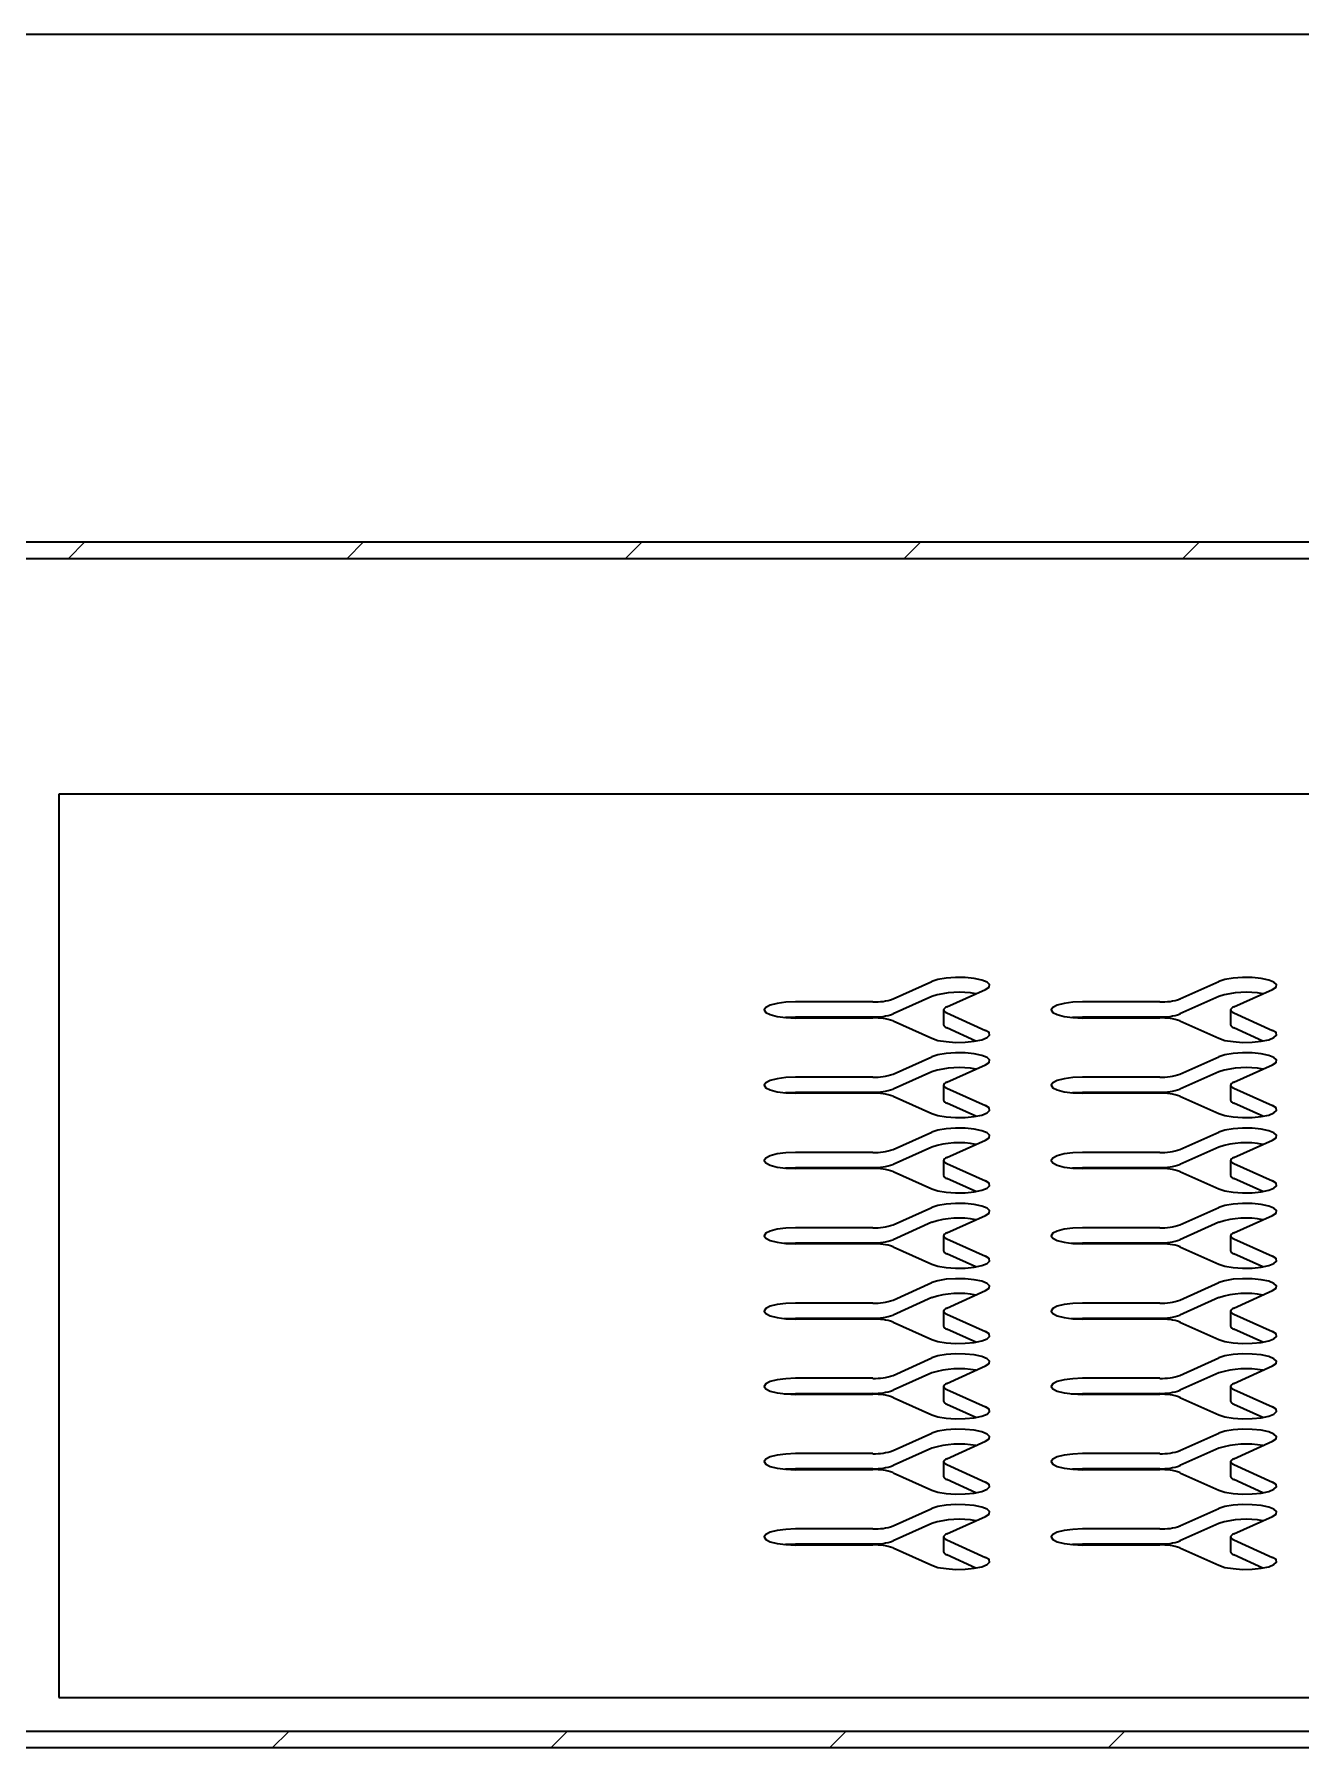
# Model space of a CAD drawing. Header units: millimetres. Extents: x 7903 to 12943, y 1512 to 5076.
# Drawn here: x 10994.9 to 11158.2, y 2355.9 to 2576.7 of the extents above; entities that cross this region are included whole.
import ezdxf

# ---------------------------------------------------------------- set-up
doc = ezdxf.new("R2010")
doc.units = ezdxf.units.MM

# ---------------------------------------------------------------- blocks, each defined once
blk = doc.blocks.new('剖面视图 C-C')
at = {"color": 7, "linetype": 'Continuous', "lineweight": 35}
for p, q in [((-670.08, 193.72), (129.92, 193.72)), ((-695.08, 128.27), (154.92, 128.27)), ((-693.08, 126.15), (152.92, 126.15)), ((54.92, 95.76), (-595.08, 95.76)), ((-595.08, 95.76), (-595.08, -20.71)), ((-595.08, 95.76), (-595.08, -20.71)), ((54.92, 95.76), (-595.08, 95.76)), ((-487.53, 69.36), (-482.53, 71.6)), ((-450.53, 69.36), (-445.53, 71.6)), ((-490.12, 68.98), (-500.12, 68.98)), ((-482.53, 69.67), (-487.53, 67.43)), ((-480.6, 68.33), (-475.6, 70.57)), ((-453.12, 68.98), (-463.12, 68.98)), ((-445.53, 69.67), (-450.53, 67.43)), ((-443.6, 68.33), (-438.6, 70.57)), ((-500.12, 67.04), (-490.12, 67.04)), ((-490.12, 66.9), (-500.12, 66.9)), ((-487.53, 66.52), (-482.53, 64.28)), ((-481, 67.94), (-481, 66.01)), ((-480.6, 67.55), (-475.6, 65.31)), ((-463.12, 67.04), (-453.12, 67.04)), ((-453.12, 66.9), (-463.12, 66.9)), ((-450.53, 66.52), (-445.53, 64.28)), ((-444, 67.94), (-444, 66.01)), ((-443.6, 67.55), (-438.6, 65.31)), ((-476.83, 63.93), (-480.6, 65.62)), ((-439.83, 63.93), (-443.6, 65.62)), ((-487.53, 59.66), (-482.53, 61.9)), ((-450.53, 59.66), (-445.53, 61.9)), ((-482.53, 59.97), (-487.53, 57.73)), ((-480.6, 58.62), (-475.6, 60.86)), ((-445.53, 59.97), (-450.53, 57.73)), ((-443.6, 58.62), (-438.6, 60.86)), ((-490.12, 59.27), (-500.12, 59.27)), ((-481, 58.23), (-481, 56.3)), ((-480.6, 57.85), (-475.6, 55.6)), ((-453.12, 59.27), (-463.12, 59.27)), ((-444, 58.23), (-444, 56.3)), ((-443.6, 57.85), (-438.6, 55.6)), ((-500.12, 57.34), (-490.12, 57.34)), ((-490.12, 57.2), (-500.12, 57.2)), ((-487.53, 56.81), (-482.53, 54.57)), ((-476.83, 54.23), (-480.6, 55.91)), ((-463.12, 57.34), (-453.12, 57.34)), ((-453.12, 57.2), (-463.12, 57.2)), ((-450.53, 56.81), (-445.53, 54.57)), ((-439.83, 54.23), (-443.6, 55.91)), ((-487.53, 49.95), (-482.53, 52.19)), ((-480.6, 48.92), (-475.6, 51.16)), ((-450.53, 49.95), (-445.53, 52.19)), ((-443.6, 48.92), (-438.6, 51.16)), ((-490.12, 49.56), (-500.12, 49.56)), ((-482.53, 50.26), (-487.53, 48.02)), ((-453.12, 49.56), (-463.12, 49.56)), ((-445.53, 50.26), (-450.53, 48.02)), ((-500.12, 47.63), (-490.12, 47.63)), ((-490.12, 47.49), (-500.12, 47.49)), ((-487.53, 47.11), (-482.53, 44.86)), ((-481, 48.53), (-481, 46.6)), ((-480.6, 48.14), (-475.6, 45.9)), ((-463.12, 47.63), (-453.12, 47.63)), ((-453.12, 47.49), (-463.12, 47.49)), ((-450.53, 47.11), (-445.53, 44.86)), ((-444, 48.53), (-444, 46.6)), ((-443.6, 48.14), (-438.6, 45.9)), ((-476.83, 44.52), (-480.6, 46.21)), ((-439.83, 44.52), (-443.6, 46.21)), ((-487.53, 40.25), (-482.53, 42.49)), ((-450.53, 40.25), (-445.53, 42.49)), ((-490.12, 39.86), (-500.12, 39.86)), ((-482.53, 40.56), (-487.53, 38.31)), ((-480.6, 39.21), (-475.6, 41.45)), ((-453.12, 39.86), (-463.12, 39.86)), ((-445.53, 40.56), (-450.53, 38.31)), ((-443.6, 39.21), (-438.6, 41.45)), ((-500.12, 37.93), (-490.12, 37.93)), ((-490.12, 37.79), (-500.12, 37.79)), ((-481, 38.82), (-481, 36.89)), ((-480.6, 38.43), (-475.6, 36.19)), ((-463.12, 37.93), (-453.12, 37.93)), ((-453.12, 37.79), (-463.12, 37.79)), ((-444, 38.82), (-444, 36.89)), ((-443.6, 38.43), (-438.6, 36.19)), ((-487.53, 37.4), (-482.53, 35.16)), ((-476.83, 34.82), (-480.6, 36.5)), ((-450.53, 37.4), (-445.53, 35.16)), ((-439.83, 34.82), (-443.6, 36.5)), ((-487.53, 30.54), (-482.53, 32.78)), ((-480.6, 29.51), (-475.6, 31.75)), ((-450.53, 30.54), (-445.53, 32.78)), ((-443.6, 29.51), (-438.6, 31.75)), ((-490.12, 30.15), (-500.12, 30.15)), ((-482.53, 30.85), (-487.53, 28.61)), ((-481, 29.12), (-481, 27.19)), ((-480.6, 28.73), (-475.6, 26.49)), ((-453.12, 30.15), (-463.12, 30.15)), ((-445.53, 30.85), (-450.53, 28.61)), ((-444, 29.12), (-444, 27.19)), ((-443.6, 28.73), (-438.6, 26.49)), ((-500.12, 28.22), (-490.12, 28.22)), ((-490.12, 28.08), (-500.12, 28.08)), ((-487.53, 27.69), (-482.53, 25.45)), ((-476.83, 25.11), (-480.6, 26.8)), ((-463.12, 28.22), (-453.12, 28.22)), ((-453.12, 28.08), (-463.12, 28.08)), ((-450.53, 27.69), (-445.53, 25.45)), ((-439.83, 25.11), (-443.6, 26.8)), ((-487.53, 20.83), (-482.53, 23.08)), ((-450.53, 20.83), (-445.53, 23.08)), ((-490.12, 20.45), (-500.12, 20.45)), ((-482.53, 21.14), (-487.53, 18.9)), ((-480.6, 19.8), (-475.6, 22.04)), ((-453.12, 20.45), (-463.12, 20.45)), ((-445.53, 21.14), (-450.53, 18.9)), ((-443.6, 19.8), (-438.6, 22.04)), ((-500.12, 18.51), (-490.12, 18.51)), ((-490.12, 18.38), (-500.12, 18.38)), ((-487.53, 17.99), (-482.53, 15.75)), ((-481, 19.41), (-481, 17.48)), ((-480.6, 19.02), (-475.6, 16.78)), ((-463.12, 18.51), (-453.12, 18.51)), ((-453.12, 18.38), (-463.12, 18.38)), ((-450.53, 17.99), (-445.53, 15.75)), ((-444, 19.41), (-444, 17.48)), ((-443.6, 19.02), (-438.6, 16.78)), ((-476.83, 15.4), (-480.6, 17.09)), ((-439.83, 15.4), (-443.6, 17.09)), ((-487.53, 11.13), (-482.53, 13.37)), ((-450.53, 11.13), (-445.53, 13.37)), ((-482.53, 11.44), (-487.53, 9.2)), ((-480.6, 10.09), (-475.6, 12.34)), ((-445.53, 11.44), (-450.53, 9.2)), ((-443.6, 10.09), (-438.6, 12.34)), ((-490.12, 10.74), (-500.12, 10.74)), ((-481, 9.71), (-481, 7.77)), ((-480.6, 9.32), (-475.6, 7.08)), ((-453.12, 10.74), (-463.12, 10.74)), ((-444, 9.71), (-444, 7.77)), ((-443.6, 9.32), (-438.6, 7.08)), ((-500.12, 8.81), (-490.12, 8.81)), ((-490.12, 8.67), (-500.12, 8.67)), ((-487.53, 8.28), (-482.53, 6.04)), ((-476.83, 5.7), (-480.6, 7.39)), ((-463.12, 8.81), (-453.12, 8.81)), ((-453.12, 8.67), (-463.12, 8.67)), ((-450.53, 8.28), (-445.53, 6.04)), ((-439.83, 5.7), (-443.6, 7.39)), ((-487.53, 1.42), (-482.53, 3.66)), ((-480.6, 0.39), (-475.6, 2.63)), ((-450.53, 1.42), (-445.53, 3.66)), ((-443.6, 0.39), (-438.6, 2.63)), ((-490.12, 1.04), (-500.12, 1.04)), ((-482.53, 1.73), (-487.53, -0.51)), ((-453.12, 1.04), (-463.12, 1.04)), ((-445.53, 1.73), (-450.53, -0.51)), ((-500.12, -0.9), (-490.12, -0.9)), ((-490.12, -1.04), (-500.12, -1.04)), ((-487.53, -1.42), (-482.53, -3.66)), ((-481, 0), (-481, -1.93)), ((-480.6, -0.39), (-475.6, -2.63)), ((-463.12, -0.9), (-453.12, -0.9)), ((-453.12, -1.04), (-463.12, -1.04)), ((-450.53, -1.42), (-445.53, -3.66)), ((-444, 0), (-444, -1.93)), ((-443.6, -0.39), (-438.6, -2.63)), ((-476.83, -4.01), (-480.6, -2.32)), ((-439.83, -4.01), (-443.6, -2.32)), ((-595.08, -20.71), (54.92, -20.71)), ((-595.08, -20.71), (54.92, -20.71)), ((152.92, -25.1), (-693.08, -25.1)), ((154.92, -27.17), (-695.08, -27.17))]:
    blk.add_line(p, q, dxfattribs=at)
at = {"color": 7, "linetype": 'Continuous', "lineweight": 35, "flags": 128}
for points in [[(-475.6, 70.57), (-475.15, 70.87), (-475.08, 71.2), (-475.41, 71.51), (-476.09, 71.78), (-477.06, 71.98), (-478.23, 72.1), (-479.48, 72.12), (-480.69, 72.03), (-481.74, 71.86), (-482.53, 71.6)], [(-438.6, 70.57), (-438.15, 70.87), (-438.08, 71.2), (-438.41, 71.51), (-439.09, 71.78), (-440.06, 71.98), (-441.23, 72.1), (-442.48, 72.12), (-443.69, 72.03), (-444.74, 71.86), (-445.53, 71.6)], [(-500.12, 68.98), (-501.36, 68.92), (-502.48, 68.78), (-503.36, 68.55), (-503.93, 68.26), (-504.12, 67.94), (-503.93, 67.62), (-503.36, 67.33), (-502.48, 67.1), (-501.36, 66.96), (-500.12, 66.9)], [(-463.12, 68.98), (-464.36, 68.92), (-465.48, 68.78), (-466.36, 68.55), (-466.93, 68.26), (-467.12, 67.94), (-466.93, 67.62), (-466.36, 67.33), (-465.48, 67.1), (-464.36, 66.96), (-463.12, 66.9)], [(-501.56, 66.97), (-501.36, 66.99), (-500.12, 67.04)], [(-480.6, 68.33), (-480.77, 68.24), (-480.9, 68.14), (-480.97, 68.04), (-481, 67.94), (-480.97, 67.84), (-480.9, 67.74), (-480.77, 67.64), (-480.6, 67.55)], [(-464.56, 66.97), (-464.36, 66.99), (-463.12, 67.04)], [(-443.6, 68.33), (-443.77, 68.24), (-443.9, 68.14), (-443.97, 68.04), (-444, 67.94), (-443.97, 67.84), (-443.9, 67.74), (-443.77, 67.64), (-443.6, 67.55)], [(-482.53, 64.28), (-481.74, 64.02), (-480.69, 63.85), (-479.48, 63.76), (-478.23, 63.78), (-477.06, 63.9), (-476.09, 64.1), (-475.41, 64.37), (-475.08, 64.68), (-475.15, 65.01), (-475.6, 65.31)], [(-445.53, 64.28), (-444.74, 64.02), (-443.69, 63.85), (-442.48, 63.76), (-441.23, 63.78), (-440.06, 63.9), (-439.09, 64.1), (-438.41, 64.37), (-438.08, 64.68), (-438.15, 65.01), (-438.6, 65.31)], [(-475.6, 60.86), (-475.15, 61.17), (-475.08, 61.49), (-475.41, 61.8), (-476.09, 62.07), (-477.06, 62.28), (-478.23, 62.39), (-479.48, 62.41), (-480.69, 62.33), (-481.74, 62.15), (-482.53, 61.9)], [(-438.6, 60.86), (-438.15, 61.17), (-438.08, 61.49), (-438.41, 61.8), (-439.09, 62.07), (-440.06, 62.28), (-441.23, 62.39), (-442.48, 62.41), (-443.69, 62.33), (-444.74, 62.15), (-445.53, 61.9)], [(-500.12, 59.27), (-501.36, 59.22), (-502.48, 59.07), (-503.36, 58.84), (-503.93, 58.55), (-504.12, 58.23), (-503.93, 57.91), (-503.36, 57.63), (-502.48, 57.4), (-501.36, 57.25), (-500.12, 57.2)], [(-480.6, 58.62), (-480.77, 58.53), (-480.9, 58.44), (-480.97, 58.34), (-481, 58.23), (-480.97, 58.13), (-480.9, 58.03), (-480.77, 57.94), (-480.6, 57.85)], [(-463.12, 59.27), (-464.36, 59.22), (-465.48, 59.07), (-466.36, 58.84), (-466.93, 58.55), (-467.12, 58.23), (-466.93, 57.91), (-466.36, 57.63), (-465.48, 57.4), (-464.36, 57.25), (-463.12, 57.2)], [(-443.6, 58.62), (-443.77, 58.53), (-443.9, 58.44), (-443.97, 58.34), (-444, 58.23), (-443.97, 58.13), (-443.9, 58.03), (-443.77, 57.94), (-443.6, 57.85)], [(-501.56, 57.27), (-501.36, 57.29), (-500.12, 57.34)], [(-482.53, 54.57), (-481.74, 54.32), (-480.69, 54.14), (-479.48, 54.06), (-478.23, 54.07), (-477.06, 54.19), (-476.09, 54.39), (-475.41, 54.67), (-475.08, 54.98), (-475.15, 55.3), (-475.6, 55.6)], [(-464.56, 57.27), (-464.36, 57.29), (-463.12, 57.34)], [(-445.53, 54.57), (-444.74, 54.32), (-443.69, 54.14), (-442.48, 54.06), (-441.23, 54.07), (-440.06, 54.19), (-439.09, 54.39), (-438.41, 54.67), (-438.08, 54.98), (-438.15, 55.3), (-438.6, 55.6)], [(-475.6, 51.16), (-475.15, 51.46), (-475.08, 51.78), (-475.41, 52.1), (-476.09, 52.37), (-477.06, 52.57), (-478.23, 52.69), (-479.48, 52.71), (-480.69, 52.62), (-481.74, 52.45), (-482.53, 52.19)], [(-438.6, 51.16), (-438.15, 51.46), (-438.08, 51.78), (-438.41, 52.1), (-439.09, 52.37), (-440.06, 52.57), (-441.23, 52.69), (-442.48, 52.71), (-443.69, 52.62), (-444.74, 52.45), (-445.53, 52.19)], [(-500.12, 49.56), (-501.36, 49.51), (-502.48, 49.37), (-503.36, 49.14), (-503.93, 48.85), (-504.12, 48.53), (-503.93, 48.21), (-503.36, 47.92), (-502.48, 47.69), (-501.36, 47.54), (-500.12, 47.49)], [(-480.6, 48.92), (-480.77, 48.83), (-480.9, 48.73), (-480.97, 48.63), (-481, 48.53), (-480.97, 48.43), (-480.9, 48.33), (-480.77, 48.23), (-480.6, 48.14)], [(-463.12, 49.56), (-464.36, 49.51), (-465.48, 49.37), (-466.36, 49.14), (-466.93, 48.85), (-467.12, 48.53), (-466.93, 48.21), (-466.36, 47.92), (-465.48, 47.69), (-464.36, 47.54), (-463.12, 47.49)], [(-443.6, 48.92), (-443.77, 48.83), (-443.9, 48.73), (-443.97, 48.63), (-444, 48.53), (-443.97, 48.43), (-443.9, 48.33), (-443.77, 48.23), (-443.6, 48.14)], [(-501.56, 47.56), (-501.36, 47.58), (-500.12, 47.63)], [(-464.56, 47.56), (-464.36, 47.58), (-463.12, 47.63)], [(-482.53, 44.86), (-481.74, 44.61), (-480.69, 44.44), (-479.48, 44.35), (-478.23, 44.37), (-477.06, 44.48), (-476.09, 44.69), (-475.41, 44.96), (-475.08, 45.27), (-475.15, 45.6), (-475.6, 45.9)], [(-445.53, 44.86), (-444.74, 44.61), (-443.69, 44.44), (-442.48, 44.35), (-441.23, 44.37), (-440.06, 44.48), (-439.09, 44.69), (-438.41, 44.96), (-438.08, 45.27), (-438.15, 45.6), (-438.6, 45.9)], [(-475.6, 41.45), (-475.15, 41.75), (-475.08, 42.08), (-475.41, 42.39), (-476.09, 42.66), (-477.06, 42.87), (-478.23, 42.98), (-479.48, 43), (-480.69, 42.92), (-481.74, 42.74), (-482.53, 42.49)], [(-438.6, 41.45), (-438.15, 41.75), (-438.08, 42.08), (-438.41, 42.39), (-439.09, 42.66), (-440.06, 42.87), (-441.23, 42.98), (-442.48, 43), (-443.69, 42.92), (-444.74, 42.74), (-445.53, 42.49)], [(-500.12, 39.86), (-501.36, 39.81), (-502.48, 39.66), (-503.36, 39.43), (-503.93, 39.14), (-504.12, 38.82), (-503.93, 38.5), (-503.36, 38.21), (-502.48, 37.99), (-501.36, 37.84), (-500.12, 37.79)], [(-463.12, 39.86), (-464.36, 39.81), (-465.48, 39.66), (-466.36, 39.43), (-466.93, 39.14), (-467.12, 38.82), (-466.93, 38.5), (-466.36, 38.21), (-465.48, 37.99), (-464.36, 37.84), (-463.12, 37.79)], [(-501.56, 37.86), (-501.36, 37.88), (-500.12, 37.93)], [(-480.6, 39.21), (-480.77, 39.12), (-480.9, 39.02), (-480.97, 38.92), (-481, 38.82), (-480.97, 38.72), (-480.9, 38.62), (-480.77, 38.53), (-480.6, 38.43)], [(-464.56, 37.86), (-464.36, 37.88), (-463.12, 37.93)], [(-443.6, 39.21), (-443.77, 39.12), (-443.9, 39.02), (-443.97, 38.92), (-444, 38.82), (-443.97, 38.72), (-443.9, 38.62), (-443.77, 38.53), (-443.6, 38.43)], [(-482.53, 35.16), (-481.74, 34.91), (-480.69, 34.73), (-479.48, 34.65), (-478.23, 34.66), (-477.06, 34.78), (-476.09, 34.98), (-475.41, 35.25), (-475.08, 35.57), (-475.15, 35.89), (-475.6, 36.19)], [(-445.53, 35.16), (-444.74, 34.91), (-443.69, 34.73), (-442.48, 34.65), (-441.23, 34.66), (-440.06, 34.78), (-439.09, 34.98), (-438.41, 35.25), (-438.08, 35.57), (-438.15, 35.89), (-438.6, 36.19)], [(-475.6, 31.75), (-475.15, 32.05), (-475.08, 32.37), (-475.41, 32.69), (-476.09, 32.96), (-477.06, 33.16), (-478.23, 33.28), (-479.48, 33.29), (-480.69, 33.21), (-481.74, 33.03), (-482.53, 32.78)], [(-438.6, 31.75), (-438.15, 32.05), (-438.08, 32.37), (-438.41, 32.69), (-439.09, 32.96), (-440.06, 33.16), (-441.23, 33.28), (-442.48, 33.29), (-443.69, 33.21), (-444.74, 33.03), (-445.53, 32.78)], [(-500.12, 30.15), (-501.36, 30.1), (-502.48, 29.95), (-503.36, 29.73), (-503.93, 29.44), (-504.12, 29.12), (-503.93, 28.8), (-503.36, 28.51), (-502.48, 28.28), (-501.36, 28.13), (-500.12, 28.08)], [(-480.6, 29.51), (-480.77, 29.41), (-480.9, 29.32), (-480.97, 29.22), (-481, 29.12), (-480.97, 29.02), (-480.9, 28.92), (-480.77, 28.82), (-480.6, 28.73)], [(-463.12, 30.15), (-464.36, 30.1), (-465.48, 29.95), (-466.36, 29.73), (-466.93, 29.44), (-467.12, 29.12), (-466.93, 28.8), (-466.36, 28.51), (-465.48, 28.28), (-464.36, 28.13), (-463.12, 28.08)], [(-443.6, 29.51), (-443.77, 29.41), (-443.9, 29.32), (-443.97, 29.22), (-444, 29.12), (-443.97, 29.02), (-443.9, 28.92), (-443.77, 28.82), (-443.6, 28.73)], [(-501.56, 28.15), (-501.36, 28.17), (-500.12, 28.22)], [(-464.56, 28.15), (-464.36, 28.17), (-463.12, 28.22)], [(-482.53, 25.45), (-481.74, 25.2), (-480.69, 25.02), (-479.48, 24.94), (-478.23, 24.96), (-477.06, 25.07), (-476.09, 25.28), (-475.41, 25.55), (-475.08, 25.86), (-475.15, 26.19), (-475.6, 26.49)], [(-445.53, 25.45), (-444.74, 25.2), (-443.69, 25.02), (-442.48, 24.94), (-441.23, 24.96), (-440.06, 25.07), (-439.09, 25.28), (-438.41, 25.55), (-438.08, 25.86), (-438.15, 26.19), (-438.6, 26.49)], [(-475.6, 22.04), (-475.15, 22.34), (-475.08, 22.67), (-475.41, 22.98), (-476.09, 23.25), (-477.06, 23.46), (-478.23, 23.57), (-479.48, 23.59), (-480.69, 23.5), (-481.74, 23.33), (-482.53, 23.08)], [(-438.6, 22.04), (-438.15, 22.34), (-438.08, 22.67), (-438.41, 22.98), (-439.09, 23.25), (-440.06, 23.46), (-441.23, 23.57), (-442.48, 23.59), (-443.69, 23.5), (-444.74, 23.33), (-445.53, 23.08)], [(-500.12, 20.45), (-501.36, 20.4), (-502.48, 20.25), (-503.36, 20.02), (-503.93, 19.73), (-504.12, 19.41), (-503.93, 19.09), (-503.36, 18.8), (-502.48, 18.57), (-501.36, 18.43), (-500.12, 18.38)], [(-463.12, 20.45), (-464.36, 20.4), (-465.48, 20.25), (-466.36, 20.02), (-466.93, 19.73), (-467.12, 19.41), (-466.93, 19.09), (-466.36, 18.8), (-465.48, 18.57), (-464.36, 18.43), (-463.12, 18.38)], [(-501.56, 18.45), (-501.36, 18.46), (-500.12, 18.51)], [(-480.6, 19.8), (-480.77, 19.71), (-480.9, 19.61), (-480.97, 19.51), (-481, 19.41), (-480.97, 19.31), (-480.9, 19.21), (-480.77, 19.11), (-480.6, 19.02)], [(-464.56, 18.45), (-464.36, 18.46), (-463.12, 18.51)], [(-443.6, 19.8), (-443.77, 19.71), (-443.9, 19.61), (-443.97, 19.51), (-444, 19.41), (-443.97, 19.31), (-443.9, 19.21), (-443.77, 19.11), (-443.6, 19.02)], [(-482.53, 15.75), (-481.74, 15.49), (-480.69, 15.32), (-479.48, 15.23), (-478.23, 15.25), (-477.06, 15.37), (-476.09, 15.57), (-475.41, 15.84), (-475.08, 16.16), (-475.15, 16.48), (-475.6, 16.78)], [(-445.53, 15.75), (-444.74, 15.49), (-443.69, 15.32), (-442.48, 15.23), (-441.23, 15.25), (-440.06, 15.37), (-439.09, 15.57), (-438.41, 15.84), (-438.08, 16.16), (-438.15, 16.48), (-438.6, 16.78)], [(-475.6, 12.34), (-475.15, 12.64), (-475.08, 12.96), (-475.41, 13.27), (-476.09, 13.55), (-477.06, 13.75), (-478.23, 13.87), (-479.48, 13.88), (-480.69, 13.8), (-481.74, 13.62), (-482.53, 13.37)], [(-438.6, 12.34), (-438.15, 12.64), (-438.08, 12.96), (-438.41, 13.27), (-439.09, 13.55), (-440.06, 13.75), (-441.23, 13.87), (-442.48, 13.88), (-443.69, 13.8), (-444.74, 13.62), (-445.53, 13.37)], [(-500.12, 10.74), (-501.36, 10.69), (-502.48, 10.54), (-503.36, 10.31), (-503.93, 10.03), (-504.12, 9.71), (-503.93, 9.39), (-503.36, 9.1), (-502.48, 8.87), (-501.36, 8.72), (-500.12, 8.67)], [(-480.6, 10.09), (-480.77, 10), (-480.9, 9.91), (-480.97, 9.81), (-481, 9.71), (-480.97, 9.6), (-480.9, 9.5), (-480.77, 9.41), (-480.6, 9.32)], [(-463.12, 10.74), (-464.36, 10.69), (-465.48, 10.54), (-466.36, 10.31), (-466.93, 10.03), (-467.12, 9.71), (-466.93, 9.39), (-466.36, 9.1), (-465.48, 8.87), (-464.36, 8.72), (-463.12, 8.67)], [(-443.6, 10.09), (-443.77, 10), (-443.9, 9.91), (-443.97, 9.81), (-444, 9.71), (-443.97, 9.6), (-443.9, 9.5), (-443.77, 9.41), (-443.6, 9.32)], [(-501.56, 8.74), (-501.36, 8.76), (-500.12, 8.81)], [(-482.53, 6.04), (-481.74, 5.79), (-480.69, 5.61), (-479.48, 5.53), (-478.23, 5.55), (-477.06, 5.66), (-476.09, 5.87), (-475.41, 6.14), (-475.08, 6.45), (-475.15, 6.77), (-475.6, 7.08)], [(-464.56, 8.74), (-464.36, 8.76), (-463.12, 8.81)], [(-445.53, 6.04), (-444.74, 5.79), (-443.69, 5.61), (-442.48, 5.53), (-441.23, 5.55), (-440.06, 5.66), (-439.09, 5.87), (-438.41, 6.14), (-438.08, 6.45), (-438.15, 6.77), (-438.6, 7.08)], [(-475.6, 2.63), (-475.15, 2.93), (-475.08, 3.26), (-475.41, 3.57), (-476.09, 3.84), (-477.06, 4.04), (-478.23, 4.16), (-479.48, 4.18), (-480.69, 4.09), (-481.74, 3.92), (-482.53, 3.66)], [(-438.6, 2.63), (-438.15, 2.93), (-438.08, 3.26), (-438.41, 3.57), (-439.09, 3.84), (-440.06, 4.04), (-441.23, 4.16), (-442.48, 4.18), (-443.69, 4.09), (-444.74, 3.92), (-445.53, 3.66)], [(-500.12, 1.04), (-501.36, 0.98), (-502.48, 0.84), (-503.36, 0.61), (-503.93, 0.32), (-504.12, 0), (-503.93, -0.32), (-503.36, -0.61), (-502.48, -0.84), (-501.36, -0.98), (-500.12, -1.04)], [(-480.6, 0.39), (-480.77, 0.3), (-480.9, 0.2), (-480.97, 0.1), (-481, 0), (-480.97, -0.1), (-480.9, -0.2), (-480.77, -0.3), (-480.6, -0.39)], [(-463.12, 1.04), (-464.36, 0.98), (-465.48, 0.84), (-466.36, 0.61), (-466.93, 0.32), (-467.12, 0), (-466.93, -0.32), (-466.36, -0.61), (-465.48, -0.84), (-464.36, -0.98), (-463.12, -1.04)], [(-443.6, 0.39), (-443.77, 0.3), (-443.9, 0.2), (-443.97, 0.1), (-444, 0), (-443.97, -0.1), (-443.9, -0.2), (-443.77, -0.3), (-443.6, -0.39)], [(-501.56, -0.97), (-501.36, -0.95), (-500.12, -0.9)], [(-464.56, -0.97), (-464.36, -0.95), (-463.12, -0.9)], [(-482.53, -3.66), (-481.74, -3.92), (-480.69, -4.09), (-479.48, -4.18), (-478.23, -4.16), (-477.06, -4.04), (-476.09, -3.84), (-475.41, -3.57), (-475.08, -3.26), (-475.15, -2.93), (-475.6, -2.63)], [(-445.53, -3.66), (-444.74, -3.92), (-443.69, -4.09), (-442.48, -4.18), (-441.23, -4.16), (-440.06, -4.04), (-439.09, -3.84), (-438.41, -3.57), (-438.08, -3.26), (-438.15, -2.93), (-438.6, -2.63)]]:
    blk.add_lwpolyline(points, dxfattribs=at)
at = {"color": 7, "linetype": 'Continuous', "lineweight": 35}
for centre, radius, start, end in [((-489.86, 76.1), 7.13, 267.876, 289.1216), ((-479, 58.57), 11.65, 79.2782, 107.6041), ((-452.86, 76.1), 7.13, 267.876, 289.1216), ((-442, 58.57), 11.65, 79.2782, 107.6041), ((-489.86, 74.16), 7.13, 267.876, 289.1216), ((-489.86, 59.78), 7.13, 70.8784, 92.124), ((-452.86, 74.16), 7.13, 267.876, 289.1216), ((-452.86, 59.78), 7.13, 70.8784, 92.124), ((-480.47, 66.15), 0.55, 195.469, 256.5169), ((-443.47, 66.15), 0.55, 195.469, 256.5169), ((-489.86, 66.39), 7.13, 267.876, 289.1216), ((-479, 48.86), 11.65, 79.2782, 107.6041), ((-452.86, 66.39), 7.13, 267.876, 289.1216), ((-442, 48.86), 11.65, 79.2782, 107.6041), ((-489.86, 64.46), 7.13, 267.876, 289.1216), ((-452.86, 64.46), 7.13, 267.876, 289.1216), ((-489.86, 50.08), 7.13, 70.8784, 92.124), ((-480.47, 56.45), 0.55, 195.469, 256.5169), ((-452.86, 50.08), 7.13, 70.8784, 92.124), ((-443.47, 56.45), 0.55, 195.469, 256.5169), ((-479, 39.16), 11.65, 79.2782, 107.6041), ((-442, 39.16), 11.65, 79.2782, 107.6041), ((-489.86, 56.68), 7.13, 267.876, 289.1216), ((-452.86, 56.68), 7.13, 267.876, 289.1216), ((-489.86, 54.75), 7.13, 267.876, 289.1216), ((-489.86, 40.37), 7.13, 70.8784, 92.124), ((-480.47, 46.74), 0.55, 195.469, 256.5169), ((-452.86, 54.75), 7.13, 267.876, 289.1216), ((-452.86, 40.37), 7.13, 70.8784, 92.124), ((-443.47, 46.74), 0.55, 195.469, 256.5169), ((-489.86, 46.98), 7.13, 267.876, 289.1216), ((-479, 29.45), 11.65, 79.2782, 107.6041), ((-452.86, 46.98), 7.13, 267.876, 289.1216), ((-442, 29.45), 11.65, 79.2782, 107.6041), ((-489.86, 45.05), 7.13, 267.876, 289.1216), ((-489.86, 30.67), 7.13, 70.8784, 92.124), ((-452.86, 45.05), 7.13, 267.876, 289.1216), ((-452.86, 30.67), 7.13, 70.8784, 92.124), ((-480.47, 37.04), 0.55, 195.469, 256.5169), ((-443.47, 37.04), 0.55, 195.469, 256.5169), ((-479, 19.74), 11.65, 79.2782, 107.6041), ((-442, 19.74), 11.65, 79.2782, 107.6041), ((-489.86, 37.27), 7.13, 267.876, 289.1216), ((-452.86, 37.27), 7.13, 267.876, 289.1216), ((-489.86, 35.34), 7.13, 267.876, 289.1216), ((-489.86, 20.96), 7.13, 70.8784, 92.124), ((-480.47, 27.33), 0.55, 195.469, 256.5169), ((-452.86, 35.34), 7.13, 267.876, 289.1216), ((-452.86, 20.96), 7.13, 70.8784, 92.124), ((-443.47, 27.33), 0.55, 195.469, 256.5169), ((-489.86, 27.57), 7.13, 267.876, 289.1216), ((-479, 10.04), 11.65, 79.2782, 107.6041), ((-452.86, 27.57), 7.13, 267.876, 289.1216), ((-442, 10.04), 11.65, 79.2782, 107.6041), ((-489.86, 25.64), 7.13, 267.876, 289.1216), ((-489.86, 11.26), 7.13, 70.8784, 92.124), ((-452.86, 25.64), 7.13, 267.876, 289.1216), ((-452.86, 11.26), 7.13, 70.8784, 92.124), ((-480.47, 17.63), 0.55, 195.469, 256.5169), ((-443.47, 17.63), 0.55, 195.469, 256.5169), ((-489.86, 17.86), 7.13, 267.876, 289.1216), ((-479, 0.33), 11.65, 79.2782, 107.6041), ((-452.86, 17.86), 7.13, 267.876, 289.1216), ((-442, 0.33), 11.65, 79.2782, 107.6041), ((-489.86, 15.93), 7.13, 267.876, 289.1216), ((-452.86, 15.93), 7.13, 267.876, 289.1216), ((-489.86, 1.55), 7.13, 70.8784, 92.124), ((-480.47, 7.92), 0.55, 195.469, 256.5169), ((-452.86, 1.55), 7.13, 70.8784, 92.124), ((-443.47, 7.92), 0.55, 195.469, 256.5169), ((-479, -9.37), 11.65, 79.2782, 107.6041), ((-442, -9.37), 11.65, 79.2782, 107.6041), ((-489.86, 8.16), 7.13, 267.876, 289.1216), ((-452.86, 8.16), 7.13, 267.876, 289.1216), ((-489.86, 6.22), 7.13, 267.876, 289.1216), ((-489.86, -8.16), 7.13, 70.8784, 92.124), ((-480.47, -1.79), 0.55, 195.469, 256.5169), ((-452.86, 6.22), 7.13, 267.876, 289.1216), ((-452.86, -8.16), 7.13, 70.8784, 92.124), ((-443.47, -1.79), 0.55, 195.469, 256.5169)]:
    blk.add_arc(centre, radius, start, end, dxfattribs=at)
blk = doc.blocks.new('SW_HATCH_0')
at = {"color": 0, "linetype": 'Continuous', "lineweight": 18}
for p, q in [((71.84, 0), (73.96, 2.12)), ((107.76, 0), (109.88, 2.12)), ((143.68, 0), (145.8, 2.12)), ((179.61, 0), (181.73, 2.12)), ((215.53, 0), (217.65, 2.12)), ((98.13, -153.32), (100.2, -151.25)), ((134.05, -153.32), (136.12, -151.25)), ((169.97, -153.32), (172.04, -151.25)), ((205.89, -153.32), (207.96, -151.25))]:
    blk.add_line(p, q, dxfattribs=at)

msp = doc.modelspace()

# ---------------------------------------------------------------- block references
at = {"color": 7, "linetype": 'Continuous', "lineweight": 35}
msp.add_blockref('剖面视图 C-C', (11593.12138, 2383.02729), dxfattribs=at)
at = {"color": 7, "linetype": 'Continuous', "lineweight": 18}
msp.add_blockref('SW_HATCH_0', (10927.43719, 2509.17308), dxfattribs=at)

doc.saveas('drawing.dxf')
